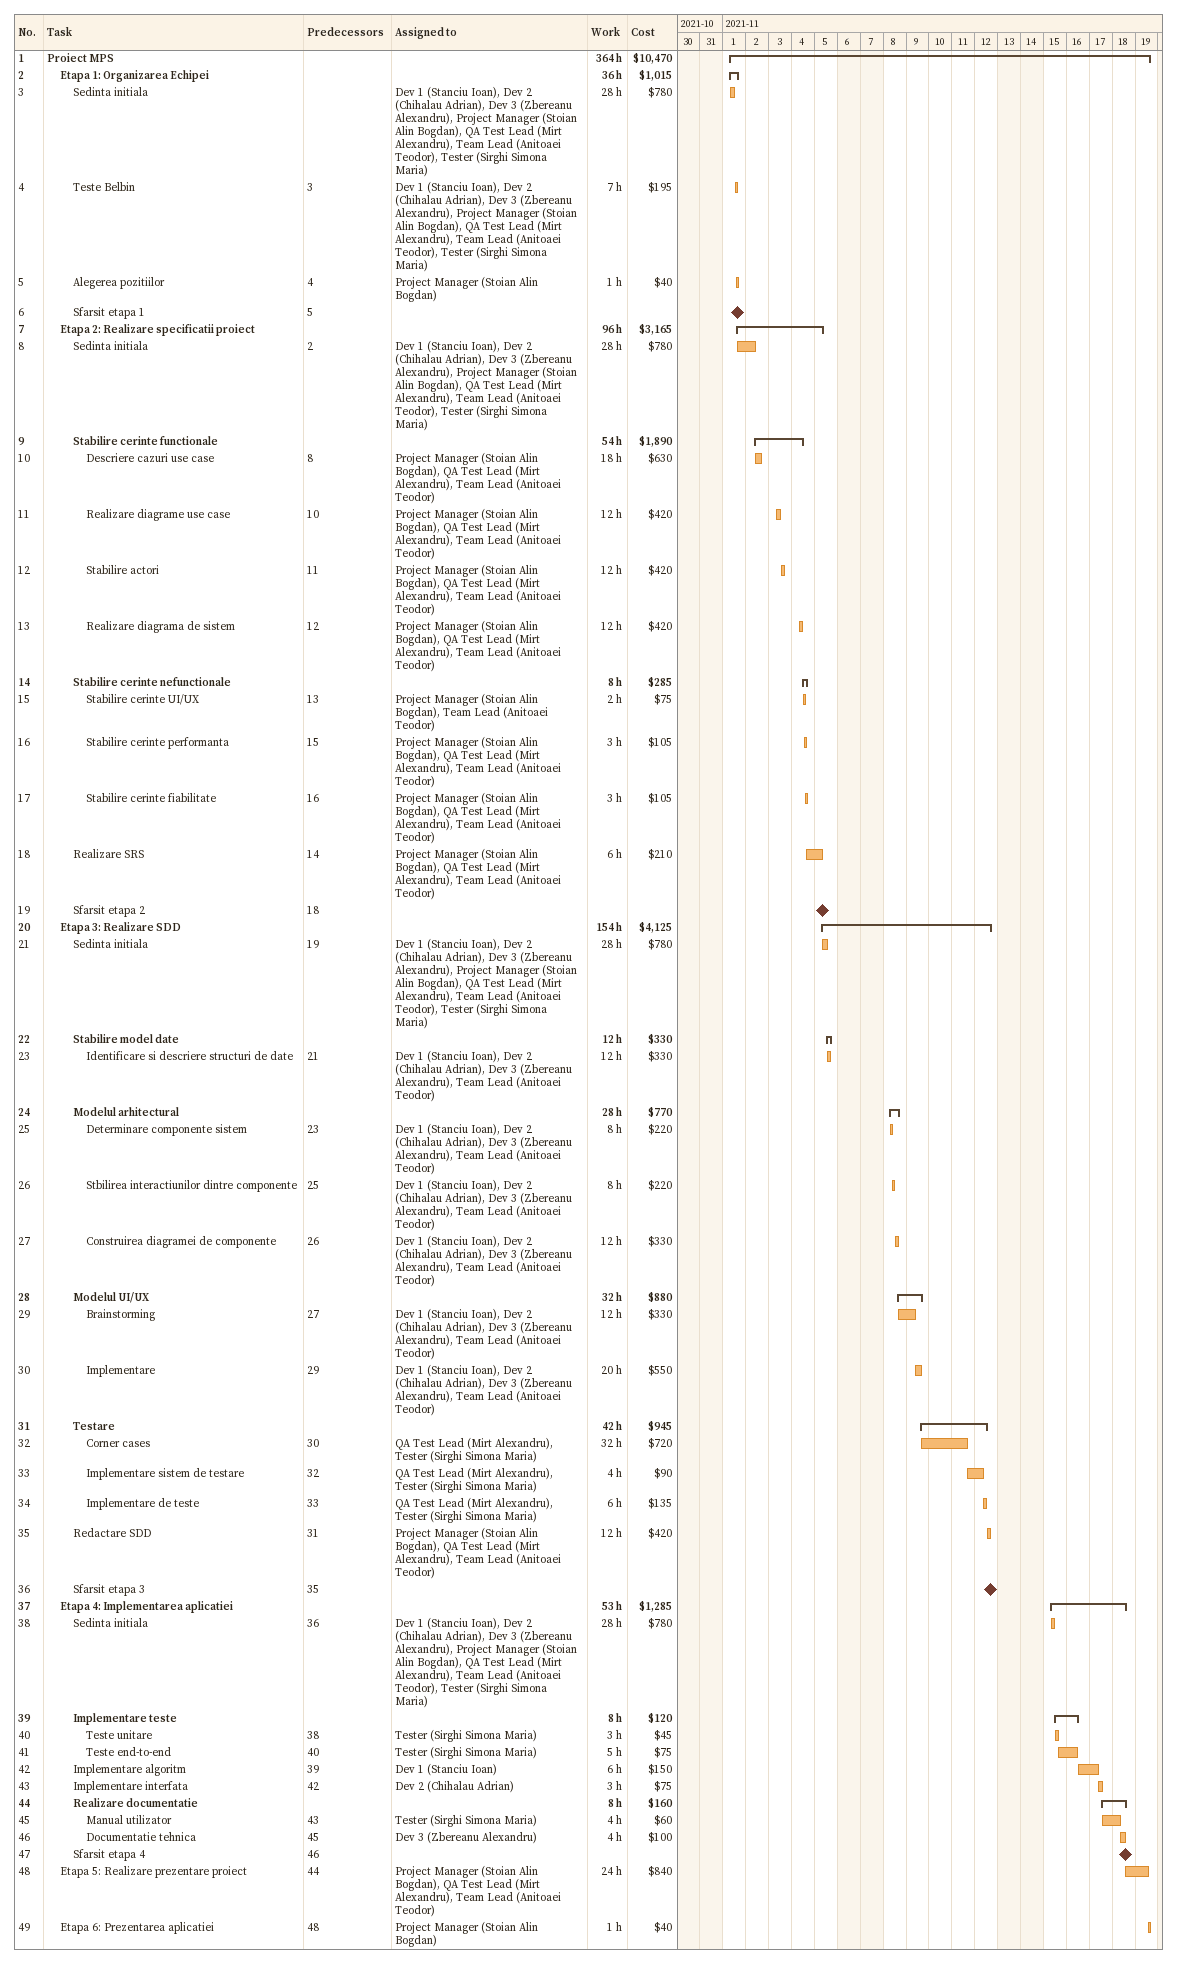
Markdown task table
| ID | Level | Task | Start | Finish | Predecessors | Resources | Work (h) | Cost ($) |
|---|---|---|---|---|---|---|---|---|
| 1 | 1 | **Proiect MPS** | 2021-11-01 | 2021-11-19 |  |  | 364 | 10470 |
| 2 | 2 | **Etapa 1: Organizarea Echipei** | 2021-11-01 | 2021-11-01 |  |  | 36 | 1015 |
| 3 | 3 | Sedinta initiala | 2021-11-01 | 2021-11-01 |  | Dev 1 (Stanciu Ioan), Dev 2 (Chihalau Adrian), Dev 3 (Zbereanu Alexandru), Project Manager (Stoian Alin Bogdan), QA Test Lead (Mirt Alexandru), Team Lead (Anitoaei Teodor), Tester (Sirghi Simona Maria) | 28 | 780 |
| 4 | 3 | Teste Belbin | 2021-11-01 | 2021-11-01 | 3 | Dev 1 (Stanciu Ioan), Dev 2 (Chihalau Adrian), Dev 3 (Zbereanu Alexandru), Project Manager (Stoian Alin Bogdan), QA Test Lead (Mirt Alexandru), Team Lead (Anitoaei Teodor), Tester (Sirghi Simona Maria) | 7 | 195 |
| 5 | 3 | Alegerea pozitiilor | 2021-11-01 | 2021-11-01 | 4 | Project Manager (Stoian Alin Bogdan) | 1 | 40 |
| 6 | 3 | Sfarsit etapa 1 (milestone) | 2021-11-01 | 2021-11-01 | 5 |  |  |  |
| 7 | 2 | **Etapa 2: Realizare specificatii proiect** | 2021-11-01 | 2021-11-05 |  |  | 96 | 3165 |
| 8 | 3 | Sedinta initiala | 2021-11-01 | 2021-11-02 | 2 | Dev 1 (Stanciu Ioan), Dev 2 (Chihalau Adrian), Dev 3 (Zbereanu Alexandru), Project Manager (Stoian Alin Bogdan), QA Test Lead (Mirt Alexandru), Team Lead (Anitoaei Teodor), Tester (Sirghi Simona Maria) | 28 | 780 |
| 9 | 3 | **Stabilire cerinte functionale** | 2021-11-02 | 2021-11-04 |  |  | 54 | 1890 |
| 10 | 4 | Descriere cazuri use case | 2021-11-02 | 2021-11-02 | 8 | Project Manager (Stoian Alin Bogdan), QA Test Lead (Mirt Alexandru), Team Lead (Anitoaei Teodor) | 18 | 630 |
| 11 | 4 | Realizare diagrame use case | 2021-11-03 | 2021-11-03 | 10 | Project Manager (Stoian Alin Bogdan), QA Test Lead (Mirt Alexandru), Team Lead (Anitoaei Teodor) | 12 | 420 |
| 12 | 4 | Stabilire actori | 2021-11-03 | 2021-11-03 | 11 | Project Manager (Stoian Alin Bogdan), QA Test Lead (Mirt Alexandru), Team Lead (Anitoaei Teodor) | 12 | 420 |
| 13 | 4 | Realizare diagrama de sistem | 2021-11-04 | 2021-11-04 | 12 | Project Manager (Stoian Alin Bogdan), QA Test Lead (Mirt Alexandru), Team Lead (Anitoaei Teodor) | 12 | 420 |
| 14 | 3 | **Stabilire cerinte nefunctionale** | 2021-11-04 | 2021-11-04 |  |  | 8 | 285 |
| 15 | 4 | Stabilire cerinte UI/UX | 2021-11-04 | 2021-11-04 | 13 | Project Manager (Stoian Alin Bogdan), Team Lead (Anitoaei Teodor) | 2 | 75 |
| 16 | 4 | Stabilire cerinte performanta | 2021-11-04 | 2021-11-04 | 15 | Project Manager (Stoian Alin Bogdan), QA Test Lead (Mirt Alexandru), Team Lead (Anitoaei Teodor) | 3 | 105 |
| 17 | 4 | Stabilire cerinte fiabilitate | 2021-11-04 | 2021-11-04 | 16 | Project Manager (Stoian Alin Bogdan), QA Test Lead (Mirt Alexandru), Team Lead (Anitoaei Teodor) | 3 | 105 |
| 18 | 3 | Realizare SRS | 2021-11-04 | 2021-11-05 | 14 | Project Manager (Stoian Alin Bogdan), QA Test Lead (Mirt Alexandru), Team Lead (Anitoaei Teodor) | 6 | 210 |
| 19 | 3 | Sfarsit etapa 2 (milestone) | 2021-11-05 | 2021-11-05 | 18 |  |  |  |
| 20 | 2 | **Etapa 3: Realizare SDD** | 2021-11-05 | 2021-11-12 |  |  | 154 | 4125 |
| 21 | 3 | Sedinta initiala | 2021-11-05 | 2021-11-05 | 19 | Dev 1 (Stanciu Ioan), Dev 2 (Chihalau Adrian), Dev 3 (Zbereanu Alexandru), Project Manager (Stoian Alin Bogdan), QA Test Lead (Mirt Alexandru), Team Lead (Anitoaei Teodor), Tester (Sirghi Simona Maria) | 28 | 780 |
| 22 | 3 | **Stabilire model date** | 2021-11-05 | 2021-11-05 |  |  | 12 | 330 |
| 23 | 4 | Identificare si descriere structuri de date | 2021-11-05 | 2021-11-05 | 21 | Dev 1 (Stanciu Ioan), Dev 2 (Chihalau Adrian), Dev 3 (Zbereanu Alexandru), Team Lead (Anitoaei Teodor) | 12 | 330 |
| 24 | 3 | **Modelul arhitectural** | 2021-11-08 | 2021-11-08 |  |  | 28 | 770 |
| 25 | 4 | Determinare componente sistem | 2021-11-08 | 2021-11-08 | 23 | Dev 1 (Stanciu Ioan), Dev 2 (Chihalau Adrian), Dev 3 (Zbereanu Alexandru), Team Lead (Anitoaei Teodor) | 8 | 220 |
| 26 | 4 | Stbilirea interactiunilor dintre componente | 2021-11-08 | 2021-11-08 | 25 | Dev 1 (Stanciu Ioan), Dev 2 (Chihalau Adrian), Dev 3 (Zbereanu Alexandru), Team Lead (Anitoaei Teodor) | 8 | 220 |
| 27 | 4 | Construirea diagramei de componente | 2021-11-08 | 2021-11-08 | 26 | Dev 1 (Stanciu Ioan), Dev 2 (Chihalau Adrian), Dev 3 (Zbereanu Alexandru), Team Lead (Anitoaei Teodor) | 12 | 330 |
| 28 | 3 | **Modelul UI/UX** | 2021-11-08 | 2021-11-09 |  |  | 32 | 880 |
| 29 | 4 | Brainstorming | 2021-11-08 | 2021-11-09 | 27 | Dev 1 (Stanciu Ioan), Dev 2 (Chihalau Adrian), Dev 3 (Zbereanu Alexandru), Team Lead (Anitoaei Teodor) | 12 | 330 |
| 30 | 4 | Implementare | 2021-11-09 | 2021-11-09 | 29 | Dev 1 (Stanciu Ioan), Dev 2 (Chihalau Adrian), Dev 3 (Zbereanu Alexandru), Team Lead (Anitoaei Teodor) | 20 | 550 |
| 31 | 3 | **Testare** | 2021-11-09 | 2021-11-12 |  |  | 42 | 945 |
| 32 | 4 | Corner cases | 2021-11-09 | 2021-11-11 | 30 | QA Test Lead (Mirt Alexandru), Tester (Sirghi Simona Maria) | 32 | 720 |
| 33 | 4 | Implementare sistem de testare | 2021-11-11 | 2021-11-12 | 32 | QA Test Lead (Mirt Alexandru), Tester (Sirghi Simona Maria) | 4 | 90 |
| 34 | 4 | Implementare de teste | 2021-11-12 | 2021-11-12 | 33 | QA Test Lead (Mirt Alexandru), Tester (Sirghi Simona Maria) | 6 | 135 |
| 35 | 3 | Redactare SDD | 2021-11-12 | 2021-11-12 | 31 | Project Manager (Stoian Alin Bogdan), QA Test Lead (Mirt Alexandru), Team Lead (Anitoaei Teodor) | 12 | 420 |
| 36 | 3 | Sfarsit etapa 3 (milestone) | 2021-11-12 | 2021-11-12 | 35 |  |  |  |
| 37 | 2 | **Etapa 4: Implementarea aplicatiei** | 2021-11-15 | 2021-11-18 |  |  | 53 | 1285 |
| 38 | 3 | Sedinta initiala | 2021-11-15 | 2021-11-15 | 36 | Dev 1 (Stanciu Ioan), Dev 2 (Chihalau Adrian), Dev 3 (Zbereanu Alexandru), Project Manager (Stoian Alin Bogdan), QA Test Lead (Mirt Alexandru), Team Lead (Anitoaei Teodor), Tester (Sirghi Simona Maria) | 28 | 780 |
| 39 | 3 | **Implementare teste** | 2021-11-15 | 2021-11-16 |  |  | 8 | 120 |
| 40 | 4 | Teste unitare | 2021-11-15 | 2021-11-15 | 38 | Tester (Sirghi Simona Maria) | 3 | 45 |
| 41 | 4 | Teste end-to-end | 2021-11-15 | 2021-11-16 | 40 | Tester (Sirghi Simona Maria) | 5 | 75 |
| 42 | 3 | Implementare algoritm | 2021-11-16 | 2021-11-17 | 39 | Dev 1 (Stanciu Ioan) | 6 | 150 |
| 43 | 3 | Implementare interfata | 2021-11-17 | 2021-11-17 | 42 | Dev 2 (Chihalau Adrian) | 3 | 75 |
| 44 | 3 | **Realizare documentatie** | 2021-11-17 | 2021-11-18 |  |  | 8 | 160 |
| 45 | 4 | Manual utilizator | 2021-11-17 | 2021-11-18 | 43 | Tester (Sirghi Simona Maria) | 4 | 60 |
| 46 | 4 | Documentatie tehnica | 2021-11-18 | 2021-11-18 | 45 | Dev 3 (Zbereanu Alexandru) | 4 | 100 |
| 47 | 3 | Sfarsit etapa 4 (milestone) | 2021-11-18 | 2021-11-18 | 46 |  |  |  |
| 48 | 2 | Etapa 5: Realizare prezentare proiect | 2021-11-18 | 2021-11-19 | 44 | Project Manager (Stoian Alin Bogdan), QA Test Lead (Mirt Alexandru), Team Lead (Anitoaei Teodor) | 24 | 840 |
| 49 | 2 | Etapa 6: Prezentarea aplicatiei | 2021-11-19 | 2021-11-19 | 48 | Project Manager (Stoian Alin Bogdan) | 1 | 40 |
